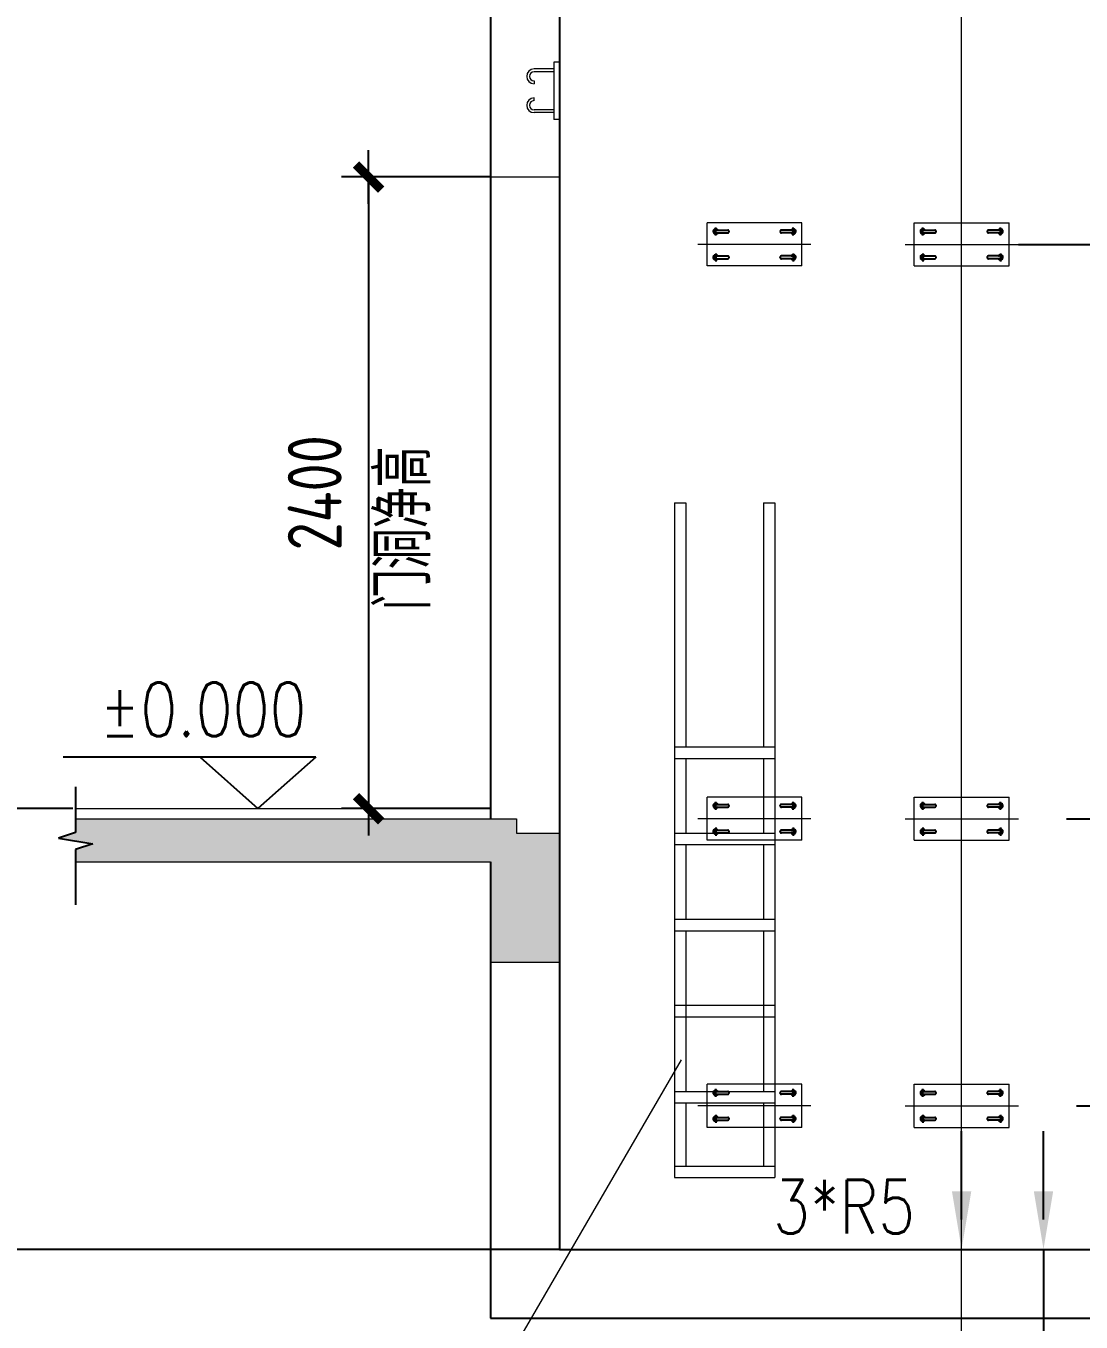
# Model space of a CAD drawing. Extents: x 185540 to 253404, y 138157 to 180211.
# Drawn here: x 198356 to 201294, y 139979 to 143590 of the extents above; entities that cross this region are included whole.
import ezdxf

# ---------------------------------------------------------------- set-up
doc = ezdxf.new("R2010")
doc.units = 0
doc.header["$LTSCALE"] = 1000
doc.header["$MEASUREMENT"] = 0
doc.linetypes.add('ACAD_ISO02W100', pattern=[15, 12, -3])
doc.layers.get('0').update_dxf_attribs({"linetype": 'CONTINUOUS'})
doc.layers.get('DEFPOINTS').update_dxf_attribs({"linetype": 'CONTINUOUS'})
for name, color, linetype in [('1', 8, 'CONTINUOUS'), ('2', 6, 'ACAD_ISO02W100'), ('WALL', 1, 'CONTINUOUS'), ('WINDOWS', 4, 'CONTINUOUS')]:
    doc.layers.add(name, color=color, linetype=linetype)
doc.layers.add('AXIS', color=3, linetype='CONTINUOUS', lineweight=9)
doc.styles.add('DIM_FONT', font='tssdeng.shx', dxfattribs={"width": 0.8, "bigfont": 'tssdchn.shx'})
doc.styles.get("Standard").update_dxf_attribs({"font": 'txt.shx', "width": 0.8, "height": 260, "bigfont": 'china.shx'})
doc.dimstyles.new('DIMN-200', dxfattribs={"dimtxt": 300, "dimasz": 1, "dimexe": 250, "dimexo": 0, "dimgap": 150, "dimtad": 1, "dimdec": 0, "dimdsep": 46, "dimtxsty": 'DIM_FONT', "dimblk": '_DIMX', "dimcen": 2.5, "dimclrd": 256, "dimclre": 256, "dimclrt": 4, "dimadec": 0, "dimazin": 0, "dimtfac": 1, "dimtdec": 0, "dimtix": 1, "dimtmove": 2, "dimatfit": 3, "dimldrblk": '_DIMX', "dimfxl": 0, "dimtolj": 1, "dimtzin": 0, "dimarcsym": 0})

# ---------------------------------------------------------------- blocks, each defined once
blk = doc.blocks.new('_DIMX')
blk.add_line((-150, 0), (150, 0))
at = {"const_width": 50}
blk.add_lwpolyline([(-70, -70), (70, 70)], dxfattribs=at)
blk = doc.blocks.new('*D245')
at = {"linetype": 'ByBlock'}
for p, q in [((226271.3, 160992.7), (225305.7, 160992.7)), ((225380.7, 160992.2), (225380.7, 158293.2)), ((225796.9, 158292.7), (225305.7, 158292.7))]:
    blk.add_line(p, q, dxfattribs=at)
at = {"layer": 'DEFPOINTS', "color": 0, "linetype": 'ByBlock'}
for p in [(226271.3, 160992.7), (225380.7, 158292.7), (225796.9, 158292.7)]:
    blk.add_point(p, dxfattribs=at)
at = {"linetype": 'ByBlock', "xscale": 0.5, "yscale": 0.5, "zscale": 0.5}
for p, rotation in [((225380.7, 160992.7), 90), ((225380.7, 158292.7), 270)]:
    blk.add_blockref('_DIMX', p, dxfattribs=dict(at, rotation=rotation))
at = {"color": 4, "linetype": 'ByBlock', "insert": (225230.7, 159642.7), "char_height": 150, "attachment_point": 5, "rotation": 90, "style": 'DIM_FONT'}
blk.add_mtext('\\A1;2700', dxfattribs=at)
blk = doc.blocks.new('*D246')
at = {"linetype": 'ByBlock'}
for p, q in [((226193.4, 160692.7), (225721.9, 160692.7)), ((225796.9, 160692.2), (225796.9, 158293.2)), ((226283.5, 158292.7), (225721.9, 158292.7))]:
    blk.add_line(p, q, dxfattribs=at)
at = {"layer": 'DEFPOINTS', "color": 0, "linetype": 'ByBlock'}
for p in [(226193.4, 160692.7), (225796.9, 158292.7), (226283.5, 158292.7)]:
    blk.add_point(p, dxfattribs=at)
at = {"linetype": 'ByBlock', "xscale": 0.5, "yscale": 0.5, "zscale": 0.5}
for p, rotation in [((225796.9, 160692.7), 90), ((225796.9, 158292.7), 270)]:
    blk.add_blockref('_DIMX', p, dxfattribs=dict(at, rotation=rotation))
at = {"color": 4, "linetype": 'ByBlock', "insert": (225646.9, 159492.7), "char_height": 150, "attachment_point": 5, "rotation": 90, "style": 'DIM_FONT'}
blk.add_mtext('\\A1;2400', dxfattribs=at)
blk = doc.blocks.new('*D250')
at = {"linetype": 'ByBlock'}
for p, q in [((226283.4, 158257.7), (226283.4, 158739.3)), ((226433.4, 158257.7), (226433.4, 158739.3)), ((226282.9, 158664.3), (226282.4, 158664.3)), ((226283.4, 158664.3), (226433.4, 158664.3)), ((226433.9, 158664.3), (226434.4, 158664.3))]:
    blk.add_line(p, q, dxfattribs=at)
at = {"layer": 'DEFPOINTS', "color": 0, "linetype": 'ByBlock'}
for p in [(226433.4, 158664.3), (226283.4, 158257.7), (226433.4, 158257.7)]:
    blk.add_point(p, dxfattribs=at)
at = {"linetype": 'ByBlock', "xscale": 0.5, "yscale": 0.5, "zscale": 0.5}
blk.add_blockref('_DIMX', (226283.4, 158664.3), dxfattribs=at)
at = {"linetype": 'ByBlock', "xscale": 0.5, "yscale": 0.5, "zscale": 0.5, "rotation": 180}
blk.add_blockref('_DIMX', (226433.4, 158664.3), dxfattribs=at)
at = {"color": 4, "linetype": 'ByBlock', "insert": (226358.4, 158814.3), "char_height": 150, "attachment_point": 5, "style": 'DIM_FONT'}
blk.add_mtext('\\A1;150', dxfattribs=at)
blk = doc.blocks.new('*D251')
at = {"linetype": 'ByBlock'}
for p, q in [((226283.4, 158257.7), (226837.9, 158257.7)), ((226762.9, 158258.2), (226762.9, 158258.7)), ((226762.9, 158257.7), (226762.9, 158207.7)), ((226433.4, 158207.7), (226837.9, 158207.7)), ((226762.9, 158207.2), (226762.9, 158206.7))]:
    blk.add_line(p, q, dxfattribs=at)
at = {"layer": 'DEFPOINTS', "color": 0, "linetype": 'ByBlock'}
for p in [(226283.4, 158257.7), (226433.4, 158207.7), (226762.9, 158207.7)]:
    blk.add_point(p, dxfattribs=at)
at = {"linetype": 'ByBlock', "xscale": 0.5, "yscale": 0.5, "zscale": 0.5}
for p, rotation in [((226762.9, 158257.7), 270), ((226762.9, 158207.7), 90)]:
    blk.add_blockref('_DIMX', p, dxfattribs=dict(at, rotation=rotation))
at = {"color": 4, "linetype": 'ByBlock', "insert": (226612.9, 158232.7), "char_height": 150, "attachment_point": 5, "rotation": 90, "style": 'DIM_FONT'}
blk.add_mtext('\\A1;50', dxfattribs=at)
blk = doc.blocks.new('*D303')
at = {"linetype": 'ByBlock'}
for p, q in [((206655.3, 146941.2), (208784.9, 146941.2)), ((208709.9, 146940.7), (208709.9, 146141.7)), ((206683.5, 146141.2), (208784.9, 146141.2))]:
    blk.add_line(p, q, dxfattribs=at)
at = {"layer": 'DEFPOINTS', "color": 0, "linetype": 'ByBlock'}
for p in [(206655.3, 146941.2), (206683.5, 146141.2), (208709.9, 146141.2)]:
    blk.add_point(p, dxfattribs=at)
at = {"linetype": 'ByBlock', "xscale": 0.5, "yscale": 0.5, "zscale": 0.5}
for p, rotation in [((208709.9, 146941.2), 90), ((208709.9, 146141.2), 270)]:
    blk.add_blockref('_DIMX', p, dxfattribs=dict(at, rotation=rotation))
at = {"color": 4, "linetype": 'ByBlock', "insert": (208559.9, 146541.2), "char_height": 150, "attachment_point": 5, "rotation": 90, "style": 'DIM_FONT'}
blk.add_mtext('\\A1;800', dxfattribs=at)
blk = doc.blocks.new('*D301')
at = {"linetype": 'ByBlock'}
for p, q in [((203832.3, 146969.2), (202516, 146969.2)), ((202591, 145741.7), (202591, 146968.7)), ((205215.5, 145741.2), (202516, 145741.2))]:
    blk.add_line(p, q, dxfattribs=at)
at = {"layer": 'DEFPOINTS', "color": 0, "linetype": 'ByBlock'}
for p in [(202591, 146969.2), (203832.3, 146969.2), (205215.5, 145741.2)]:
    blk.add_point(p, dxfattribs=at)
at = {"linetype": 'ByBlock', "xscale": 0.5, "yscale": 0.5, "zscale": 0.5}
for p, rotation in [((202591, 146969.2), 90), ((202591, 145741.2), 270)]:
    blk.add_blockref('_DIMX', p, dxfattribs=dict(at, rotation=rotation))
at = {"color": 4, "linetype": 'ByBlock', "insert": (202441, 146355.2), "char_height": 150, "attachment_point": 5, "rotation": 90, "style": 'DIM_FONT'}
blk.add_mtext('\\A1;1600', dxfattribs=at)
blk = doc.blocks.new('*D304')
at = {"linetype": 'ByBlock'}
for p, q in [((206563.5, 145741.2), (206563.5, 145208.5)), ((206335.5, 145320.9), (206335.5, 145208.5)), ((206335, 145283.5), (206334.5, 145283.5)), ((206335.5, 145283.5), (206563.5, 145283.5)), ((206564, 145283.5), (206564.5, 145283.5))]:
    blk.add_line(p, q, dxfattribs=at)
at = {"layer": 'DEFPOINTS', "color": 0, "linetype": 'ByBlock'}
for p in [(206563.5, 145741.2), (206335.5, 145320.9), (206563.5, 145283.5)]:
    blk.add_point(p, dxfattribs=at)
at = {"linetype": 'ByBlock', "xscale": 0.5, "yscale": 0.5, "zscale": 0.5}
blk.add_blockref('_DIMX', (206335.5, 145283.5), dxfattribs=at)
at = {"linetype": 'ByBlock', "xscale": 0.5, "yscale": 0.5, "zscale": 0.5, "rotation": 180}
blk.add_blockref('_DIMX', (206563.5, 145283.5), dxfattribs=at)
at = {"color": 4, "linetype": 'ByBlock', "insert": (206449.5, 145433.5), "char_height": 150, "attachment_point": 5, "style": 'DIM_FONT'}
blk.add_mtext('\\A1;295', dxfattribs=at)
blk = doc.blocks.new('*D302')
at = {"linetype": 'ByBlock'}
for p, q in [((206655.3, 146141.2), (208784.9, 146141.2)), ((208709.9, 146140.7), (208709.9, 145741.7)), ((207591.7, 145741.2), (208784.9, 145741.2))]:
    blk.add_line(p, q, dxfattribs=at)
at = {"layer": 'DEFPOINTS', "color": 0, "linetype": 'ByBlock'}
for p in [(206655.3, 146141.2), (207591.7, 145741.2), (208709.9, 145741.2)]:
    blk.add_point(p, dxfattribs=at)
at = {"linetype": 'ByBlock', "xscale": 0.5, "yscale": 0.5, "zscale": 0.5}
for p, rotation in [((208709.9, 146141.2), 90), ((208709.9, 145741.2), 270)]:
    blk.add_blockref('_DIMX', p, dxfattribs=dict(at, rotation=rotation))
at = {"color": 4, "linetype": 'ByBlock', "insert": (208559.9, 145941.2), "char_height": 150, "attachment_point": 5, "rotation": 90, "style": 'DIM_FONT'}
blk.add_mtext('\\A1;400', dxfattribs=at)
blk = doc.blocks.new('*D300')
at = {"linetype": 'ByBlock'}
for p, q in [((206493.6, 148541.2), (208212.4, 148541.2)), ((208137.4, 148540.7), (208137.4, 146941.7)), ((206627.2, 146941.2), (208212.4, 146941.2))]:
    blk.add_line(p, q, dxfattribs=at)
at = {"layer": 'DEFPOINTS', "color": 0, "linetype": 'ByBlock'}
for p in [(206493.6, 148541.2), (206627.2, 146941.2), (208137.4, 146941.2)]:
    blk.add_point(p, dxfattribs=at)
at = {"linetype": 'ByBlock', "xscale": 0.5, "yscale": 0.5, "zscale": 0.5}
for p, rotation in [((208137.4, 148541.2), 90), ((208137.4, 146941.2), 270)]:
    blk.add_blockref('_DIMX', p, dxfattribs=dict(at, rotation=rotation))
at = {"color": 4, "linetype": 'ByBlock', "insert": (207987.4, 147741.2), "char_height": 150, "attachment_point": 5, "rotation": 90, "style": 'DIM_FONT'}
blk.add_mtext('\\A1;1700', dxfattribs=at)
blk = doc.blocks.new('*D298')
at = {"linetype": 'ByBlock'}
for p, q in [((228052.7, 121794.1), (226700.6, 121794.1)), ((226775.6, 121793.6), (226775.6, 116394.6)), ((228045, 116394.1), (226700.6, 116394.1))]:
    blk.add_line(p, q, dxfattribs=at)
at = {"layer": 'DEFPOINTS', "color": 0, "linetype": 'ByBlock'}
for p in [(228052.7, 121794.1), (226775.6, 116394.1), (228045, 116394.1)]:
    blk.add_point(p, dxfattribs=at)
at = {"linetype": 'ByBlock', "xscale": 0.5, "yscale": 0.5, "zscale": 0.5}
for p, rotation in [((226775.6, 121794.1), 90), ((226775.6, 116394.1), 270)]:
    blk.add_blockref('_DIMX', p, dxfattribs=dict(at, rotation=rotation))
at = {"color": 4, "linetype": 'ByBlock', "insert": (226625.6, 119094.1), "char_height": 150, "attachment_point": 5, "rotation": 90, "style": 'DIM_FONT'}
blk.add_mtext('\\A1;5400', dxfattribs=at)
blk = doc.blocks.new('*D299')
at = {"linetype": 'ByBlock'}
for p, q in [((205023.5, 148729.2), (204608.9, 148729.2)), ((204683.9, 148728.7), (204683.9, 146969.7)), ((205023.5, 146969.2), (204608.9, 146969.2))]:
    blk.add_line(p, q, dxfattribs=at)
at = {"layer": 'DEFPOINTS', "color": 0, "linetype": 'ByBlock'}
for p in [(205023.5, 148729.2), (204683.9, 146969.2), (205023.5, 146969.2)]:
    blk.add_point(p, dxfattribs=at)
at = {"linetype": 'ByBlock', "xscale": 0.5, "yscale": 0.5, "zscale": 0.5}
for p, rotation in [((204683.9, 148729.2), 90), ((204683.9, 146969.2), 270)]:
    blk.add_blockref('_DIMX', p, dxfattribs=dict(at, rotation=rotation))
at = {"color": 4, "linetype": 'ByBlock', "insert": (204533.9, 147849.2), "char_height": 150, "attachment_point": 5, "rotation": 90, "style": 'DIM_FONT'}
blk.add_mtext('\\A1;2400', dxfattribs=at)

msp = doc.modelspace()

# ---------------------------------------------------------------- hatches: boundary and pattern name
at = {"layer": '1'}
msp.add_hatch(color=256, dxfattribs=at).paths.add_polyline_path([(199649.5, 141261.3), (199649.5, 140981.3), (199841.5, 140981.3), (199841.5, 141341.3), (199721.5, 141341.3), (199721.5, 141381.3), (198494.2, 141381.3), (198494.2, 141343), (198446.2, 141327), (198542.2, 141311), (198494.2, 141295), (198494.2, 141261.3)])
at = {"layer": '2'}
h = msp.add_hatch(dxfattribs=at)
h.set_pattern_fill('ANSI37', color=256, scale=1.6, style=0)
h.set_pattern_definition([(45, (198392.52604, 149759.6141), (-0.141421356, 0.141421356), []), (135, (198392.52604, 149759.6141), (-0.141421356, -0.141421356), [])])
h.paths.add_polyline_path([(200276.8, 143024.3), (200276.8, 143021.2), (200282.6, 143021.2, 0.250628)])
h.paths.add_polyline_path([(200269.9, 143017.3), (200273, 143017.3, -0.414214), (200276.8, 143021.2), (200276.8, 143024.3, 0.414214)])
h.paths.add_polyline_path([(200273, 143017.3), (200269.9, 143017.3, 0.414214), (200276.8, 143010.4), (200276.8, 143013.5, -0.414214)])
h.paths.add_polyline_path([(200276.8, 143013.5), (200276.8, 143010.4, 0.250628), (200282.6, 143013.5)])
h = msp.add_hatch(dxfattribs=at)
h.set_pattern_fill('ANSI37', color=256, scale=1.6, style=0)
h.set_pattern_definition([(135, (202377.08192, 149759.6141), (0.141421356, 0.141421356), []), (45, (202377.08192, 149759.6141), (0.141421356, -0.141421356), [])])
h.paths.add_polyline_path([(200492.8, 143024.3), (200492.8, 143021.2), (200487.1, 143021.2, -0.250628)])
h.paths.add_polyline_path([(200499.7, 143017.3), (200496.6, 143017.3, 0.414214), (200492.8, 143021.2), (200492.8, 143024.3, -0.414214)])
h.paths.add_polyline_path([(200496.6, 143017.3), (200499.7, 143017.3, -0.414214), (200492.8, 143010.4), (200492.8, 143013.5, 0.414214)])
h.paths.add_polyline_path([(200492.8, 143013.5), (200492.8, 143010.4, -0.250628), (200487.1, 143013.5)])
h = msp.add_hatch(dxfattribs=at)
h.set_pattern_fill('ANSI37', color=256, scale=1.6, style=0)
h.set_pattern_definition([(45, (198969.26997, 149759.6141), (-0.141421356, 0.141421356), []), (135, (198969.26997, 149759.6141), (-0.141421356, -0.141421356), [])])
h.paths.add_polyline_path([(200853.5, 143024.3), (200853.5, 143021.2), (200859.3, 143021.2, 0.250628)])
h.paths.add_polyline_path([(200846.6, 143017.3), (200849.7, 143017.3, -0.414214), (200853.5, 143021.2), (200853.5, 143024.3, 0.414214)])
h.paths.add_polyline_path([(200849.7, 143017.3), (200846.6, 143017.3, 0.414214), (200853.5, 143010.4), (200853.5, 143013.5, -0.414214)])
h.paths.add_polyline_path([(200853.5, 143013.5), (200853.5, 143010.4, 0.250628), (200859.3, 143013.5)])
h = msp.add_hatch(dxfattribs=at)
h.set_pattern_fill('ANSI37', color=256, scale=1.6, style=0)
h.set_pattern_definition([(135, (202953.82585, 149759.6141), (0.141421356, 0.141421356), []), (45, (202953.82585, 149759.6141), (0.141421356, -0.141421356), [])])
h.paths.add_polyline_path([(201069.5, 143024.3), (201069.5, 143021.2), (201063.8, 143021.2, -0.250628)])
h.paths.add_polyline_path([(201076.5, 143017.3), (201073.4, 143017.3, 0.414214), (201069.5, 143021.2), (201069.5, 143024.3, -0.414214)])
h.paths.add_polyline_path([(201073.4, 143017.3), (201076.5, 143017.3, -0.414214), (201069.5, 143010.4), (201069.5, 143013.5, 0.414214)])
h.paths.add_polyline_path([(201069.5, 143013.5), (201069.5, 143010.4, -0.250628), (201063.8, 143013.5)])
h = msp.add_hatch(dxfattribs=at)
h.set_pattern_fill('ANSI37', color=256, scale=1.6, style=0)
h.set_pattern_definition([(315, (198392.52604, 136203.0692), (-0.141421356, -0.141421356), []), (225, (198392.52604, 136203.0692), (-0.141421356, 0.141421356), [])])
h.paths.add_polyline_path([(200276.8, 142938.4), (200276.8, 142941.5), (200282.6, 142941.5, -0.250628)])
h.paths.add_polyline_path([(200269.9, 142945.3), (200273, 142945.3, 0.414214), (200276.8, 142941.5), (200276.8, 142938.4, -0.414214)])
h.paths.add_polyline_path([(200273, 142945.3), (200269.9, 142945.3, -0.414214), (200276.8, 142952.3), (200276.8, 142949.2, 0.414214)])
h.paths.add_polyline_path([(200276.8, 142949.2), (200276.8, 142952.3, -0.250628), (200282.6, 142949.2)])
h = msp.add_hatch(dxfattribs=at)
h.set_pattern_fill('ANSI37', color=256, scale=1.6, style=0)
h.set_pattern_definition([(225, (202377.08192, 136203.0692), (0.141421356, -0.141421356), []), (315, (202377.08192, 136203.0692), (0.141421356, 0.141421356), [])])
h.paths.add_polyline_path([(200492.8, 142938.4), (200492.8, 142941.5), (200487.1, 142941.5, 0.250628)])
h.paths.add_polyline_path([(200499.7, 142945.3), (200496.6, 142945.3, -0.414214), (200492.8, 142941.5), (200492.8, 142938.4, 0.414214)])
h.paths.add_polyline_path([(200496.6, 142945.3), (200499.7, 142945.3, 0.414214), (200492.8, 142952.3), (200492.8, 142949.2, -0.414214)])
h.paths.add_polyline_path([(200492.8, 142949.2), (200492.8, 142952.3, 0.250628), (200487.1, 142949.2)])
h = msp.add_hatch(dxfattribs=at)
h.set_pattern_fill('ANSI37', color=256, scale=1.6, style=0)
h.set_pattern_definition([(315, (198969.26997, 136203.0692), (-0.141421356, -0.141421356), []), (225, (198969.26997, 136203.0692), (-0.141421356, 0.141421356), [])])
h.paths.add_polyline_path([(200853.5, 142938.4), (200853.5, 142941.5), (200859.3, 142941.5, -0.250628)])
h.paths.add_polyline_path([(200846.6, 142945.3), (200849.7, 142945.3, 0.414214), (200853.5, 142941.5), (200853.5, 142938.4, -0.414214)])
h.paths.add_polyline_path([(200849.7, 142945.3), (200846.6, 142945.3, -0.414214), (200853.5, 142952.3), (200853.5, 142949.2, 0.414214)])
h.paths.add_polyline_path([(200853.5, 142949.2), (200853.5, 142952.3, -0.250628), (200859.3, 142949.2)])
h = msp.add_hatch(dxfattribs=at)
h.set_pattern_fill('ANSI37', color=256, scale=1.6, style=0)
h.set_pattern_definition([(225, (202953.82585, 136203.0692), (0.141421356, -0.141421356), []), (315, (202953.82585, 136203.0692), (0.141421356, 0.141421356), [])])
h.paths.add_polyline_path([(201069.5, 142938.4), (201069.5, 142941.5), (201063.8, 142941.5, 0.250628)])
h.paths.add_polyline_path([(201076.5, 142945.3), (201073.4, 142945.3, -0.414214), (201069.5, 142941.5), (201069.5, 142938.4, 0.414214)])
h.paths.add_polyline_path([(201073.4, 142945.3), (201076.5, 142945.3, 0.414214), (201069.5, 142952.3), (201069.5, 142949.2, -0.414214)])
h.paths.add_polyline_path([(201069.5, 142949.2), (201069.5, 142952.3, 0.250628), (201063.8, 142949.2)])
h = msp.add_hatch(dxfattribs=at)
h.set_pattern_fill('ANSI37', color=256, scale=1.6, style=0)
h.set_pattern_definition([(45, (198392.52604, 148159.6141), (-0.141421356, 0.141421356), []), (135, (198392.52604, 148159.6141), (-0.141421356, -0.141421356), [])])
h.paths.add_polyline_path([(200276.8, 141424.3), (200276.8, 141421.2), (200282.6, 141421.2, 0.250628)])
h.paths.add_polyline_path([(200269.9, 141417.3), (200273, 141417.3, -0.414214), (200276.8, 141421.2), (200276.8, 141424.3, 0.414214)])
h.paths.add_polyline_path([(200273, 141417.3), (200269.9, 141417.3, 0.414214), (200276.8, 141410.4), (200276.8, 141413.5, -0.414214)])
h.paths.add_polyline_path([(200276.8, 141413.5), (200276.8, 141410.4, 0.250628), (200282.6, 141413.5)])
h = msp.add_hatch(dxfattribs=at)
h.set_pattern_fill('ANSI37', color=256, scale=1.6, style=0)
h.set_pattern_definition([(135, (202377.08192, 148159.6141), (0.141421356, 0.141421356), []), (45, (202377.08192, 148159.6141), (0.141421356, -0.141421356), [])])
h.paths.add_polyline_path([(200492.8, 141424.3), (200492.8, 141421.2), (200487.1, 141421.2, -0.250628)])
h.paths.add_polyline_path([(200499.7, 141417.3), (200496.6, 141417.3, 0.414214), (200492.8, 141421.2), (200492.8, 141424.3, -0.414214)])
h.paths.add_polyline_path([(200496.6, 141417.3), (200499.7, 141417.3, -0.414214), (200492.8, 141410.4), (200492.8, 141413.5, 0.414214)])
h.paths.add_polyline_path([(200492.8, 141413.5), (200492.8, 141410.4, -0.250628), (200487.1, 141413.5)])
h = msp.add_hatch(dxfattribs=at)
h.set_pattern_fill('ANSI37', color=256, scale=1.6, style=0)
h.set_pattern_definition([(45, (198969.26997, 148159.6141), (-0.141421356, 0.141421356), []), (135, (198969.26997, 148159.6141), (-0.141421356, -0.141421356), [])])
h.paths.add_polyline_path([(200853.5, 141424.3), (200853.5, 141421.2), (200859.3, 141421.2, 0.250628)])
h.paths.add_polyline_path([(200846.6, 141417.3), (200849.7, 141417.3, -0.414214), (200853.5, 141421.2), (200853.5, 141424.3, 0.414214)])
h.paths.add_polyline_path([(200849.7, 141417.3), (200846.6, 141417.3, 0.414214), (200853.5, 141410.4), (200853.5, 141413.5, -0.414214)])
h.paths.add_polyline_path([(200853.5, 141413.5), (200853.5, 141410.4, 0.250628), (200859.3, 141413.5)])
h = msp.add_hatch(dxfattribs=at)
h.set_pattern_fill('ANSI37', color=256, scale=1.6, style=0)
h.set_pattern_definition([(135, (202953.82585, 148159.6141), (0.141421356, 0.141421356), []), (45, (202953.82585, 148159.6141), (0.141421356, -0.141421356), [])])
h.paths.add_polyline_path([(201069.5, 141424.3), (201069.5, 141421.2), (201063.8, 141421.2, -0.250628)])
h.paths.add_polyline_path([(201076.5, 141417.3), (201073.4, 141417.3, 0.414214), (201069.5, 141421.2), (201069.5, 141424.3, -0.414214)])
h.paths.add_polyline_path([(201073.4, 141417.3), (201076.5, 141417.3, -0.414214), (201069.5, 141410.4), (201069.5, 141413.5, 0.414214)])
h.paths.add_polyline_path([(201069.5, 141413.5), (201069.5, 141410.4, -0.250628), (201063.8, 141413.5)])
h = msp.add_hatch(dxfattribs=at)
h.set_pattern_fill('ANSI37', color=256, scale=1.6, style=0)
h.set_pattern_definition([(315, (198392.52604, 134603.0692), (-0.141421356, -0.141421356), []), (225, (198392.52604, 134603.0692), (-0.141421356, 0.141421356), [])])
h.paths.add_polyline_path([(200276.8, 141338.4), (200276.8, 141341.5), (200282.6, 141341.5, -0.250628)])
h.paths.add_polyline_path([(200269.9, 141345.3), (200273, 141345.3, 0.414214), (200276.8, 141341.5), (200276.8, 141338.4, -0.414214)])
h.paths.add_polyline_path([(200273, 141345.3), (200269.9, 141345.3, -0.414214), (200276.8, 141352.3), (200276.8, 141349.2, 0.414214)])
h.paths.add_polyline_path([(200276.8, 141349.2), (200276.8, 141352.3, -0.250628), (200282.6, 141349.2)])
h = msp.add_hatch(dxfattribs=at)
h.set_pattern_fill('ANSI37', color=256, scale=1.6, style=0)
h.set_pattern_definition([(225, (202377.08192, 134603.0692), (0.141421356, -0.141421356), []), (315, (202377.08192, 134603.0692), (0.141421356, 0.141421356), [])])
h.paths.add_polyline_path([(200492.8, 141338.4), (200492.8, 141341.5), (200487.1, 141341.5, 0.250628)])
h.paths.add_polyline_path([(200499.7, 141345.3), (200496.6, 141345.3, -0.414214), (200492.8, 141341.5), (200492.8, 141338.4, 0.414214)])
h.paths.add_polyline_path([(200496.6, 141345.3), (200499.7, 141345.3, 0.414214), (200492.8, 141352.3), (200492.8, 141349.2, -0.414214)])
h.paths.add_polyline_path([(200492.8, 141349.2), (200492.8, 141352.3, 0.250628), (200487.1, 141349.2)])
h = msp.add_hatch(dxfattribs=at)
h.set_pattern_fill('ANSI37', color=256, scale=1.6, style=0)
h.set_pattern_definition([(315, (198969.26997, 134603.0692), (-0.141421356, -0.141421356), []), (225, (198969.26997, 134603.0692), (-0.141421356, 0.141421356), [])])
h.paths.add_polyline_path([(200853.5, 141338.4), (200853.5, 141341.5), (200859.3, 141341.5, -0.250628)])
h.paths.add_polyline_path([(200846.6, 141345.3), (200849.7, 141345.3, 0.414214), (200853.5, 141341.5), (200853.5, 141338.4, -0.414214)])
h.paths.add_polyline_path([(200849.7, 141345.3), (200846.6, 141345.3, -0.414214), (200853.5, 141352.3), (200853.5, 141349.2, 0.414214)])
h.paths.add_polyline_path([(200853.5, 141349.2), (200853.5, 141352.3, -0.250628), (200859.3, 141349.2)])
h = msp.add_hatch(dxfattribs=at)
h.set_pattern_fill('ANSI37', color=256, scale=1.6, style=0)
h.set_pattern_definition([(225, (202953.82585, 134603.0692), (0.141421356, -0.141421356), []), (315, (202953.82585, 134603.0692), (0.141421356, 0.141421356), [])])
h.paths.add_polyline_path([(201069.5, 141338.4), (201069.5, 141341.5), (201063.8, 141341.5, 0.250628)])
h.paths.add_polyline_path([(201076.5, 141345.3), (201073.4, 141345.3, -0.414214), (201069.5, 141341.5), (201069.5, 141338.4, 0.414214)])
h.paths.add_polyline_path([(201073.4, 141345.3), (201076.5, 141345.3, 0.414214), (201069.5, 141352.3), (201069.5, 141349.2, -0.414214)])
h.paths.add_polyline_path([(201069.5, 141349.2), (201069.5, 141352.3, 0.250628), (201063.8, 141349.2)])
h = msp.add_hatch(dxfattribs=at)
h.set_pattern_fill('ANSI37', color=256, scale=1.6, style=0)
h.set_pattern_definition([(45, (198392.52604, 147359.6141), (-0.141421356, 0.141421356), []), (135, (198392.52604, 147359.6141), (-0.141421356, -0.141421356), [])])
h.paths.add_polyline_path([(200276.8, 140624.3), (200276.8, 140621.2), (200282.6, 140621.2, 0.250628)])
h.paths.add_polyline_path([(200269.9, 140617.3), (200273, 140617.3, -0.414214), (200276.8, 140621.2), (200276.8, 140624.3, 0.414214)])
h.paths.add_polyline_path([(200273, 140617.3), (200269.9, 140617.3, 0.414214), (200276.8, 140610.4), (200276.8, 140613.5, -0.414214)])
h.paths.add_polyline_path([(200276.8, 140613.5), (200276.8, 140610.4, 0.250628), (200282.6, 140613.5)])
h = msp.add_hatch(dxfattribs=at)
h.set_pattern_fill('ANSI37', color=256, scale=1.6, style=0)
h.set_pattern_definition([(135, (202377.08192, 147359.6141), (0.141421356, 0.141421356), []), (45, (202377.08192, 147359.6141), (0.141421356, -0.141421356), [])])
h.paths.add_polyline_path([(200492.8, 140624.3), (200492.8, 140621.2), (200487.1, 140621.2, -0.250628)])
h.paths.add_polyline_path([(200499.7, 140617.3), (200496.6, 140617.3, 0.414214), (200492.8, 140621.2), (200492.8, 140624.3, -0.414214)])
h.paths.add_polyline_path([(200496.6, 140617.3), (200499.7, 140617.3, -0.414214), (200492.8, 140610.4), (200492.8, 140613.5, 0.414214)])
h.paths.add_polyline_path([(200492.8, 140613.5), (200492.8, 140610.4, -0.250628), (200487.1, 140613.5)])
h = msp.add_hatch(dxfattribs=at)
h.set_pattern_fill('ANSI37', color=256, scale=1.6, style=0)
h.set_pattern_definition([(45, (198969.26997, 147359.6141), (-0.141421356, 0.141421356), []), (135, (198969.26997, 147359.6141), (-0.141421356, -0.141421356), [])])
h.paths.add_polyline_path([(200853.5, 140624.3), (200853.5, 140621.2), (200859.3, 140621.2, 0.250628)])
h.paths.add_polyline_path([(200846.6, 140617.3), (200849.7, 140617.3, -0.414214), (200853.5, 140621.2), (200853.5, 140624.3, 0.414214)])
h.paths.add_polyline_path([(200849.7, 140617.3), (200846.6, 140617.3, 0.414214), (200853.5, 140610.4), (200853.5, 140613.5, -0.414214)])
h.paths.add_polyline_path([(200853.5, 140613.5), (200853.5, 140610.4, 0.250628), (200859.3, 140613.5)])
h = msp.add_hatch(dxfattribs=at)
h.set_pattern_fill('ANSI37', color=256, scale=1.6, style=0)
h.set_pattern_definition([(135, (202953.82585, 147359.6141), (0.141421356, 0.141421356), []), (45, (202953.82585, 147359.6141), (0.141421356, -0.141421356), [])])
h.paths.add_polyline_path([(201069.5, 140624.3), (201069.5, 140621.2), (201063.8, 140621.2, -0.250628)])
h.paths.add_polyline_path([(201076.5, 140617.3), (201073.4, 140617.3, 0.414214), (201069.5, 140621.2), (201069.5, 140624.3, -0.414214)])
h.paths.add_polyline_path([(201073.4, 140617.3), (201076.5, 140617.3, -0.414214), (201069.5, 140610.4), (201069.5, 140613.5, 0.414214)])
h.paths.add_polyline_path([(201069.5, 140613.5), (201069.5, 140610.4, -0.250628), (201063.8, 140613.5)])
h = msp.add_hatch(dxfattribs=at)
h.set_pattern_fill('ANSI37', color=256, scale=1.6, style=0)
h.set_pattern_definition([(315, (198392.52604, 133803.0692), (-0.141421356, -0.141421356), []), (225, (198392.52604, 133803.0692), (-0.141421356, 0.141421356), [])])
h.paths.add_polyline_path([(200276.8, 140538.4), (200276.8, 140541.5), (200282.6, 140541.5, -0.250628)])
h.paths.add_polyline_path([(200269.9, 140545.3), (200273, 140545.3, 0.414214), (200276.8, 140541.5), (200276.8, 140538.4, -0.414214)])
h.paths.add_polyline_path([(200273, 140545.3), (200269.9, 140545.3, -0.414214), (200276.8, 140552.3), (200276.8, 140549.2, 0.414214)])
h.paths.add_polyline_path([(200276.8, 140549.2), (200276.8, 140552.3, -0.250628), (200282.6, 140549.2)])
h = msp.add_hatch(dxfattribs=at)
h.set_pattern_fill('ANSI37', color=256, scale=1.6, style=0)
h.set_pattern_definition([(225, (202377.08192, 133803.0692), (0.141421356, -0.141421356), []), (315, (202377.08192, 133803.0692), (0.141421356, 0.141421356), [])])
h.paths.add_polyline_path([(200492.8, 140538.4), (200492.8, 140541.5), (200487.1, 140541.5, 0.250628)])
h.paths.add_polyline_path([(200499.7, 140545.3), (200496.6, 140545.3, -0.414214), (200492.8, 140541.5), (200492.8, 140538.4, 0.414214)])
h.paths.add_polyline_path([(200496.6, 140545.3), (200499.7, 140545.3, 0.414214), (200492.8, 140552.3), (200492.8, 140549.2, -0.414214)])
h.paths.add_polyline_path([(200492.8, 140549.2), (200492.8, 140552.3, 0.250628), (200487.1, 140549.2)])
h = msp.add_hatch(dxfattribs=at)
h.set_pattern_fill('ANSI37', color=256, scale=1.6, style=0)
h.set_pattern_definition([(315, (198969.26997, 133803.0692), (-0.141421356, -0.141421356), []), (225, (198969.26997, 133803.0692), (-0.141421356, 0.141421356), [])])
h.paths.add_polyline_path([(200853.5, 140538.4), (200853.5, 140541.5), (200859.3, 140541.5, -0.250628)])
h.paths.add_polyline_path([(200846.6, 140545.3), (200849.7, 140545.3, 0.414214), (200853.5, 140541.5), (200853.5, 140538.4, -0.414214)])
h.paths.add_polyline_path([(200849.7, 140545.3), (200846.6, 140545.3, -0.414214), (200853.5, 140552.3), (200853.5, 140549.2, 0.414214)])
h.paths.add_polyline_path([(200853.5, 140549.2), (200853.5, 140552.3, -0.250628), (200859.3, 140549.2)])
h = msp.add_hatch(dxfattribs=at)
h.set_pattern_fill('ANSI37', color=256, scale=1.6, style=0)
h.set_pattern_definition([(225, (202953.82585, 133803.0692), (0.141421356, -0.141421356), []), (315, (202953.82585, 133803.0692), (0.141421356, 0.141421356), [])])
h.paths.add_polyline_path([(201069.5, 140538.4), (201069.5, 140541.5), (201063.8, 140541.5, 0.250628)])
h.paths.add_polyline_path([(201076.5, 140545.3), (201073.4, 140545.3, -0.414214), (201069.5, 140541.5), (201069.5, 140538.4, 0.414214)])
h.paths.add_polyline_path([(201073.4, 140545.3), (201076.5, 140545.3, 0.414214), (201069.5, 140552.3), (201069.5, 140549.2, -0.414214)])
h.paths.add_polyline_path([(201069.5, 140549.2), (201069.5, 140552.3, 0.250628), (201063.8, 140549.2)])

# ---------------------------------------------------------------- linework, layer by layer
at = {"layer": '1'}
for p, q in [((198494.2, 141470), (198494.2, 141343)), ((198494.2, 141343), (198446.2, 141327)), ((198446.2, 141327), (198542.2, 141311)), ((198542.2, 141311), (198494.2, 141295)), ((198494.2, 141295), (198494.2, 141141.2))]:
    msp.add_line(p, q, dxfattribs=at)
at = {"layer": '2', "ltscale": 0.1}
for p, q in [((200276.8, 143006.3), (200276.8, 143028.7)), ((200492.8, 143006.3), (200492.8, 143028.7)), ((200853.5, 143006.3), (200853.5, 143028.7)), ((201069.5, 143006.3), (201069.5, 143028.7)), ((200276.8, 142956.4), (200276.8, 142934)), ((200492.8, 142956.4), (200492.8, 142934)), ((200853.5, 142956.4), (200853.5, 142934)), ((201069.5, 142956.4), (201069.5, 142934)), ((200276.8, 141406.3), (200276.8, 141428.7)), ((200492.8, 141406.3), (200492.8, 141428.7)), ((200853.5, 141406.3), (200853.5, 141428.7)), ((201069.5, 141406.3), (201069.5, 141428.7)), ((200276.8, 141356.4), (200276.8, 141334)), ((200492.8, 141356.4), (200492.8, 141334)), ((200853.5, 141356.4), (200853.5, 141334)), ((201069.5, 141356.4), (201069.5, 141334)), ((200276.8, 140606.3), (200276.8, 140628.7)), ((200492.8, 140606.3), (200492.8, 140628.7)), ((200853.5, 140606.3), (200853.5, 140628.7)), ((201069.5, 140606.3), (201069.5, 140628.7)), ((200276.8, 140556.4), (200276.8, 140534)), ((200492.8, 140556.4), (200492.8, 140534)), ((200853.5, 140556.4), (200853.5, 140534)), ((201069.5, 140556.4), (201069.5, 140534))]:
    msp.add_line(p, q, dxfattribs=at)
at = {"layer": '2', "ltscale": 0.8}
for p, q in [((200276.8, 143021.2), (200310.1, 143021.2)), ((200276.8, 143013.5), (200310.1, 143013.5)), ((200492.8, 143021.2), (200459.5, 143021.2)), ((200492.8, 143013.5), (200459.5, 143013.5)), ((200853.5, 143021.2), (200886.8, 143021.2)), ((200853.5, 143013.5), (200886.8, 143013.5)), ((201069.5, 143021.2), (201036.3, 143021.2)), ((201069.5, 143013.5), (201036.3, 143013.5)), ((200276.8, 142949.2), (200310.1, 142949.2)), ((200276.8, 142941.5), (200310.1, 142941.5)), ((200492.8, 142949.2), (200459.5, 142949.2)), ((200492.8, 142941.5), (200459.5, 142941.5)), ((200853.5, 142949.2), (200886.8, 142949.2)), ((200853.5, 142941.5), (200886.8, 142941.5)), ((201069.5, 142949.2), (201036.3, 142949.2)), ((201069.5, 142941.5), (201036.3, 142941.5)), ((200276.8, 141421.2), (200310.1, 141421.2)), ((200492.8, 141421.2), (200459.5, 141421.2)), ((200853.5, 141421.2), (200886.8, 141421.2)), ((201069.5, 141421.2), (201036.3, 141421.2)), ((200276.8, 141413.5), (200310.1, 141413.5)), ((200492.8, 141413.5), (200459.5, 141413.5)), ((200853.5, 141413.5), (200886.8, 141413.5)), ((201069.5, 141413.5), (201036.3, 141413.5)), ((200276.8, 141349.2), (200310.1, 141349.2)), ((200492.8, 141349.2), (200459.5, 141349.2)), ((200853.5, 141349.2), (200886.8, 141349.2)), ((201069.5, 141349.2), (201036.3, 141349.2)), ((200276.8, 141341.5), (200310.1, 141341.5)), ((200492.8, 141341.5), (200459.5, 141341.5)), ((200853.5, 141341.5), (200886.8, 141341.5)), ((201069.5, 141341.5), (201036.3, 141341.5)), ((200276.8, 140621.2), (200310.1, 140621.2)), ((200276.8, 140613.5), (200310.1, 140613.5)), ((200492.8, 140621.2), (200459.5, 140621.2)), ((200492.8, 140613.5), (200459.5, 140613.5)), ((200853.5, 140621.2), (200886.8, 140621.2)), ((200853.5, 140613.5), (200886.8, 140613.5)), ((201069.5, 140621.2), (201036.3, 140621.2)), ((201069.5, 140613.5), (201036.3, 140613.5)), ((200276.8, 140549.2), (200310.1, 140549.2)), ((200276.8, 140541.5), (200310.1, 140541.5)), ((200492.8, 140549.2), (200459.5, 140549.2)), ((200492.8, 140541.5), (200459.5, 140541.5)), ((200853.5, 140549.2), (200886.8, 140549.2)), ((200853.5, 140541.5), (200886.8, 140541.5)), ((201069.5, 140549.2), (201036.3, 140549.2)), ((201069.5, 140541.5), (201036.3, 140541.5))]:
    msp.add_line(p, q, dxfattribs=at)
at = {"layer": '2', "linetype": 'Continuous'}
for p, q in [((200961.5, 140264.3), (200961.5, 140510.3)), ((201189.5, 140264.3), (201189.5, 140510.3))]:
    msp.add_line(p, q, dxfattribs=at)
at = {"layer": '2'}
for centre, radius, start, end in [((200276.8, 143017.3), 6.92, 33.7196, 326.2804), ((200276.8, 143017.3), 3.84, 90, 270), ((200310.1, 143017.3), 3.84, 270, 90), ((200459.5, 143017.3), 3.84, 90, 270), ((200492.8, 143017.3), 6.92, 213.7196, 146.2804), ((200492.8, 143017.3), 3.84, 270, 90), ((200853.5, 143017.3), 6.92, 33.7196, 326.2804), ((200853.5, 143017.3), 3.84, 90, 270), ((200886.8, 143017.3), 3.84, 270, 90), ((201036.3, 143017.3), 3.84, 90, 270), ((201069.5, 143017.3), 6.92, 213.7196, 146.2804), ((201069.5, 143017.3), 3.84, 270, 90), ((200276.8, 142945.3), 6.92, 33.7196, 326.2804), ((200276.8, 142945.3), 3.84, 90, 270), ((200310.1, 142945.3), 3.84, 270, 90), ((200459.5, 142945.3), 3.84, 90, 270), ((200492.8, 142945.3), 6.92, 213.7196, 146.2804), ((200492.8, 142945.3), 3.84, 270, 90), ((200853.5, 142945.3), 6.92, 33.7196, 326.2804), ((200853.5, 142945.3), 3.84, 90, 270), ((200886.8, 142945.3), 3.84, 270, 90), ((201036.3, 142945.3), 3.84, 90, 270), ((201069.5, 142945.3), 6.92, 213.7196, 146.2804), ((201069.5, 142945.3), 3.84, 270, 90), ((200276.8, 141417.3), 6.92, 33.7196, 326.2804), ((200276.8, 141417.3), 3.84, 90, 270), ((200310.1, 141417.3), 3.84, 270, 90), ((200459.5, 141417.3), 3.84, 90, 270), ((200492.8, 141417.3), 6.92, 213.7196, 146.2804), ((200492.8, 141417.3), 3.84, 270, 90), ((200853.5, 141417.3), 6.92, 33.7196, 326.2804), ((200853.5, 141417.3), 3.84, 90, 270), ((200886.8, 141417.3), 3.84, 270, 90), ((201036.3, 141417.3), 3.84, 90, 270), ((201069.5, 141417.3), 6.92, 213.7196, 146.2804), ((201069.5, 141417.3), 3.84, 270, 90), ((200276.8, 141345.3), 6.92, 33.7196, 326.2804), ((200276.8, 141345.3), 3.84, 90, 270), ((200310.1, 141345.3), 3.84, 270, 90), ((200459.5, 141345.3), 3.84, 90, 270), ((200492.8, 141345.3), 6.92, 213.7196, 146.2804), ((200492.8, 141345.3), 3.84, 270, 90), ((200853.5, 141345.3), 6.92, 33.7196, 326.2804), ((200853.5, 141345.3), 3.84, 90, 270), ((200886.8, 141345.3), 3.84, 270, 90), ((201036.3, 141345.3), 3.84, 90, 270), ((201069.5, 141345.3), 6.92, 213.7196, 146.2804), ((201069.5, 141345.3), 3.84, 270, 90), ((200276.8, 140617.3), 6.92, 33.7196, 326.2804), ((200276.8, 140617.3), 3.84, 90, 270), ((200310.1, 140617.3), 3.84, 270, 90), ((200459.5, 140617.3), 3.84, 90, 270), ((200492.8, 140617.3), 6.92, 213.7196, 146.2804), ((200492.8, 140617.3), 3.84, 270, 90), ((200853.5, 140617.3), 6.92, 33.7196, 326.2804), ((200853.5, 140617.3), 3.84, 90, 270), ((200886.8, 140617.3), 3.84, 270, 90), ((201036.3, 140617.3), 3.84, 90, 270), ((201069.5, 140617.3), 6.92, 213.7196, 146.2804), ((201069.5, 140617.3), 3.84, 270, 90), ((200276.8, 140545.3), 6.92, 33.7196, 326.2804), ((200276.8, 140545.3), 3.84, 90, 270), ((200310.1, 140545.3), 3.84, 270, 90), ((200459.5, 140545.3), 3.84, 90, 270), ((200492.8, 140545.3), 6.92, 213.7196, 146.2804), ((200492.8, 140545.3), 3.84, 270, 90), ((200853.5, 140545.3), 6.92, 33.7196, 326.2804), ((200853.5, 140545.3), 3.84, 90, 270), ((200886.8, 140545.3), 3.84, 270, 90), ((201036.3, 140545.3), 3.84, 90, 270), ((201069.5, 140545.3), 6.92, 213.7196, 146.2804), ((201069.5, 140545.3), 3.84, 270, 90)]:
    msp.add_arc(centre, radius, start, end, dxfattribs=at)
at = {"layer": '2', "color": 7}
for points in [[(200988.5, 140343.1), (200934.6, 140343.1), (200961.5, 140181.3)], [(201216.5, 140343.1), (201162.6, 140343.1), (201189.5, 140181.3)]]:
    msp.add_solid(points, dxfattribs=at)
at = {"layer": 'AXIS'}
for p, q in [((200961.5, 139761), (200961.5, 152750.6)), ((199825.5, 143489.3), (199825.5, 143329.3)), ((199841.5, 143489.3), (199825.5, 143489.3)), ((199825.5, 143470.1), (199770.9, 143470.1)), ((199825.5, 143462.4), (199770.9, 143462.4)), ((199770.9, 143436.8), (199770.9, 143429.1)), ((199770.9, 143381.9), (199770.9, 143389.6)), ((199825.5, 143356.3), (199770.9, 143356.3)), ((199825.5, 143348.6), (199770.9, 143348.6)), ((199841.5, 143329.3), (199825.5, 143329.3)), ((199649.5, 143169.3), (199841.5, 143169.3)), ((200516.8, 143041.3), (200252.8, 143041.3)), ((200252.8, 142921.3), (200252.8, 143041.3)), ((200516.8, 142921.3), (200516.8, 143041.3)), ((200829.5, 143041.3), (201093.5, 143041.3)), ((200829.5, 142921.3), (200829.5, 143041.3)), ((201093.5, 142921.3), (201093.5, 143041.3)), ((200541.7, 142981.3), (200226.6, 142981.3)), ((200804.6, 142981.3), (201119.7, 142981.3)), ((200516.8, 142921.3), (200252.8, 142921.3)), ((200829.5, 142921.3), (201093.5, 142921.3)), ((200161.5, 142261.3), (200161.5, 140381.3)), ((200161.5, 142261.3), (200193.5, 142261.3)), ((200193.5, 142261.3), (200193.5, 141581.3)), ((200409.5, 142261.3), (200409.5, 141581.3)), ((200409.5, 142261.3), (200441.5, 142261.3)), ((200441.5, 142261.3), (200441.5, 140381.3)), ((200161.5, 141581.3), (200441.5, 141581.3)), ((200161.5, 141549.3), (200441.5, 141549.3)), ((200193.5, 141549.3), (200193.5, 141341.3)), ((200409.5, 141549.3), (200409.5, 141341.3)), ((200516.8, 141441.3), (200252.8, 141441.3)), ((200252.8, 141321.3), (200252.8, 141441.3)), ((200516.8, 141321.3), (200516.8, 141441.3)), ((200829.5, 141441.3), (201093.5, 141441.3)), ((200829.5, 141321.3), (200829.5, 141441.3)), ((201093.5, 141321.3), (201093.5, 141441.3)), ((198494.2, 141409.3), (199649.5, 141409.3)), ((198494.2, 141381.3), (199721.5, 141381.3)), ((199721.5, 141381.3), (199721.5, 141341.3)), ((200541.7, 141381.3), (200226.6, 141381.3)), ((200804.6, 141381.3), (201119.7, 141381.3)), ((199721.5, 141341.3), (199841.5, 141341.3)), ((200161.5, 141341.3), (200441.5, 141341.3)), ((200516.8, 141321.3), (200252.8, 141321.3)), ((200829.5, 141321.3), (201093.5, 141321.3)), ((200161.5, 141309.3), (200441.5, 141309.3)), ((200193.5, 141309.3), (200193.5, 141101.3)), ((200409.5, 141309.3), (200409.5, 141101.3)), ((198494.2, 141261.3), (199649.5, 141261.3)), ((200161.5, 141101.3), (200441.5, 141101.3)), ((200161.5, 141069.3), (200441.5, 141069.3)), ((200193.5, 141069.3), (200193.5, 140621.3)), ((200409.5, 141069.3), (200409.5, 140621.3)), ((199649.5, 140981.3), (199841.5, 140981.3)), ((200161.5, 140861.3), (200441.5, 140861.3)), ((200161.5, 140829.3), (200441.5, 140829.3)), ((200180.1, 140709.5), (199553.5, 139629)), ((200516.8, 140641.3), (200252.8, 140641.3)), ((200252.8, 140521.3), (200252.8, 140641.3)), ((200516.8, 140521.3), (200516.8, 140641.3)), ((200829.5, 140641.3), (201093.5, 140641.3)), ((200829.5, 140521.3), (200829.5, 140641.3)), ((201093.5, 140521.3), (201093.5, 140641.3)), ((200161.5, 140621.3), (200441.5, 140621.3)), ((200161.5, 140589.3), (200441.5, 140589.3)), ((200193.5, 140589.3), (200193.5, 140413.3)), ((200409.5, 140589.3), (200409.5, 140413.3)), ((200541.7, 140581.3), (200226.6, 140581.3)), ((200804.6, 140581.3), (201119.7, 140581.3)), ((200516.8, 140521.3), (200252.8, 140521.3)), ((200829.5, 140521.3), (201093.5, 140521.3)), ((200161.5, 140413.3), (200441.5, 140413.3)), ((200161.5, 140381.3), (200441.5, 140381.3))]:
    msp.add_line(p, q, dxfattribs=at)
for centre, radius in [((199770.9, 143449.6), 20.5), ((199770.9, 143449.6), 12.8), ((199770.9, 143369.1), 20.5), ((199770.9, 143369.1), 12.8)]:
    msp.add_arc(centre, radius, 90, 270, dxfattribs=at)
at = {"layer": 'WALL'}
for p, q in [((199649.5, 152689.3), (199649.5, 141381.3)), ((199841.5, 152689.3), (199841.5, 140181.3)), ((199649.5, 141261.3), (199649.5, 139989.3)), ((199841.5, 140181.3), (202161.5, 140181.3)), ((199649.5, 139989.3), (202353.5, 139989.3))]:
    msp.add_line(p, q, dxfattribs=at)
at = {"layer": 'WINDOWS'}
for p, q in [((199163.1, 141552.5), (198459.2, 141552.5)), ((198840.8, 141552.5), (199002, 141409.3)), ((199163.1, 141552.5), (199002, 141409.3))]:
    msp.add_line(p, q, dxfattribs=at)

# ---------------------------------------------------------------- texts
at = {"layer": 'AXIS', "width": 0.8}
msp.add_text('门洞净高', height=150, rotation=90, dxfattribs=at).set_placement((199482.1, 141962.5))
msp.add_text('%%P0.000', height=150, dxfattribs=at).set_placement((198561.1, 141610.9))
at = {"layer": 'AXIS', "insert": (200634.1, 140300.3), "char_height": 150, "attachment_point": 5}
msp.add_mtext('3*R5', dxfattribs=at)

# ---------------------------------------------------------------- dimensions: what is measured, and where the dimension line sits
at = {"layer": 'AXIS'}
for base, p1, p2, angle, picture, middle, set_off in [((197217, 141409.3), (198494.2, 146809.3), (198486.5, 141409.3), 90, '*D298', (197067, 144109.3), (-29558.5, 25015.2)), ((207196.8, 142850.4), (208087.4, 145550.4), (207613, 142850.4), 90, '*D245', (195853.3, 144200.4), (-18183.9, -15442.3)), ((207613, 142850.4), (208009.5, 145250.4), (208099.6, 142850.4), 90, '*D246', (196269.5, 144050.4), (-18183.9, -15442.3)), ((208249.5, 143222), (208099.5, 142815.4), (208249.5, 142815.4), 180, '*D250', (196981, 143372), (-18183.9, -15442.3)), ((208579.1, 142765.4), (208099.5, 142815.4), (208249.5, 142765.4), 90, '*D251', (197235.6, 142790.4), (-18183.9, -15442.3)), ((203336, 140581.3), (201281.4, 141381.3), (201309.5, 140581.3), 90, '*D303', (191992.5, 140981.3), (-5373.9, -5559.9)), ((203336, 140181.3), (201281.4, 140581.3), (202217.8, 140181.3), 90, '*D302', (191992.5, 140381.3), (-5373.9, -5559.9))]:
    dim = msp.add_linear_dim(base=base, p1=p1, p2=p2, angle=angle, dimstyle='DIMN-200', override={"dimscale": 0.5, "dimexe": 150, "dimzin": 0, "dimblk1": '_DIMX', "dimblk2": '_DIMX', "dimsah": 1, "dimcen": 200}, dxfattribs=at)
    dim.commit()
    dim.dimension.update_dxf_attribs({"geometry": picture, "text_midpoint": middle, "insert": set_off})
for base, p1, p2, text, picture, middle in [((199309.9, 141409.3), (199649.5, 143169.3), (199649.5, 141409.3), '2400', '*D299', (187966.4, 142289.3)), ((202763.5, 141381.3), (201119.7, 142981.3), (201253.3, 141381.3), '1700', '*D300', (191420, 142181.3)), ((197217, 141409.3), (199841.5, 140181.3), (198458.3, 141409.3), '1600', '*D301', (185873.5, 140795.3))]:
    dim = msp.add_linear_dim(base=base, p1=p1, p2=p2, angle=90, text=text, dimstyle='DIMN-200', override={"dimscale": 0.5, "dimexe": 150, "dimzin": 0, "dimblk1": '_DIMX', "dimblk2": '_DIMX', "dimsah": 1, "dimcen": 200}, dxfattribs=at)
    dim.commit()
    dim.dimension.update_dxf_attribs({"geometry": picture, "text_midpoint": middle, "insert": (-5373.9, -5559.9)})
dim = msp.add_linear_dim(base=(201189.5, 139723.6), p1=(200961.5, 139761), p2=(201189.5, 140181.3), text='295', dimstyle='DIMN-200', override={"dimscale": 0.5, "dimexe": 150, "dimzin": 0, "dimblk1": '_DIMX', "dimblk2": '_DIMX', "dimsah": 1, "dimcen": 200}, dxfattribs=at)
dim.commit()
dim.dimension.update_dxf_attribs({"geometry": '*D304', "text_midpoint": (189882.1, 139873.6), "insert": (-5373.9, -5559.9)})

doc.saveas('drawing.dxf')
